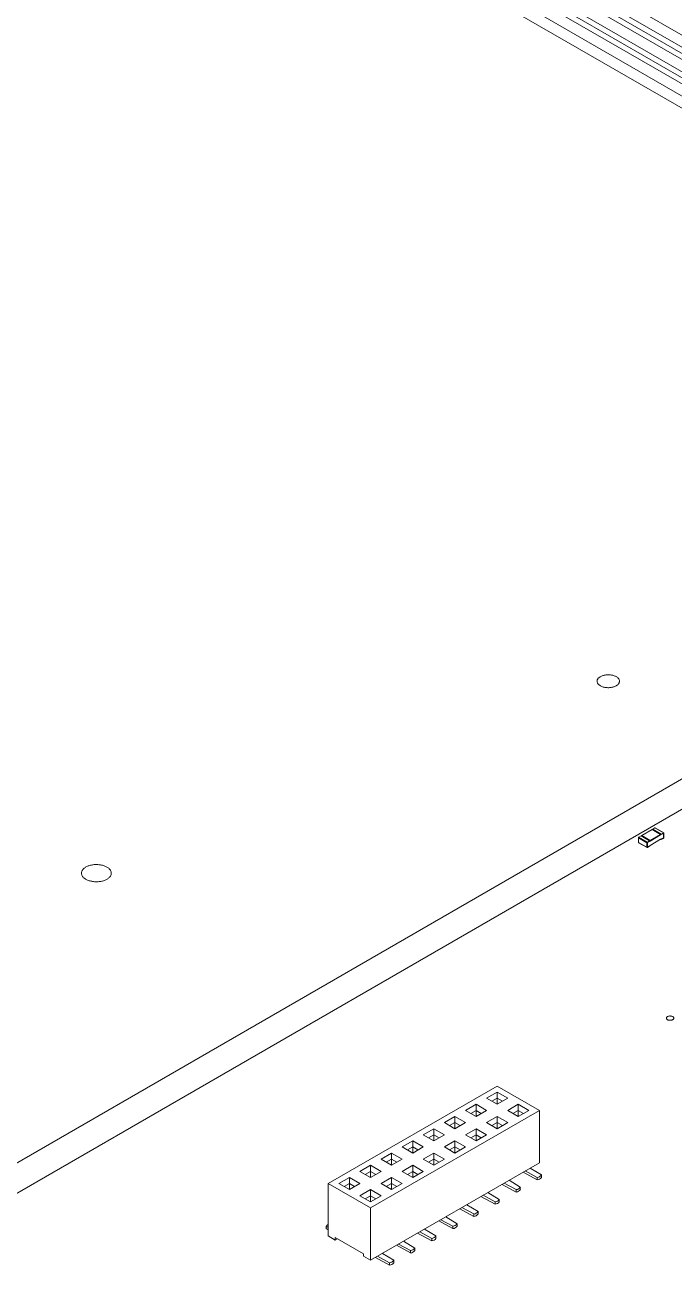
# Model space of a CAD drawing. Header units: millimetres. Extents: x 15 to 405, y 6 to 293.
# Drawn here: x 104.89 to 119.39, y 66.29 to 93.99 of the extents above; entities that cross this region are included whole.
import ezdxf

# ---------------------------------------------------------------- set-up
doc = ezdxf.new("R2010")
doc.units = ezdxf.units.MM

msp = doc.modelspace()

# ---------------------------------------------------------------- linework, layer by layer
at = {"color": 7, "linetype": 'Continuous', "lineweight": 18}
for p, q in [((133.59, 85.386), (90.457, 110.286)), ((133.826, 85.522), (90.692, 110.422)), ((133.119, 85.113), (89.985, 110.014)), ((133.355, 85.25), (90.221, 110.15)), ((133.59, 85.249), (90.457, 110.15)), ((132.647, 84.841), (89.514, 109.742)), ((132.883, 84.977), (89.75, 109.878)), ((133.119, 84.977), (89.985, 109.878)), ((132.53, 84.637), (89.396, 109.538)), ((104.01, 68.173), (132.53, 84.637)), ((104.245, 67.629), (132.294, 83.821)), ((118.898, 76.019), (118.662, 75.883)), ((119.086, 75.91), (118.85, 75.774)), ((119.086, 75.898), (118.85, 75.762)), ((118.898, 76.019), (119.086, 75.91)), ((118.958, 76.054), (118.908, 76.025)), ((118.908, 76.025), (119.097, 75.916)), ((118.958, 76.054), (119.146, 75.945)), ((119.154, 75.946), (118.965, 76.054)), ((119.146, 75.933), (119.086, 75.898)), ((119.086, 75.898), (119.086, 75.91)), ((119.146, 75.945), (119.097, 75.916)), ((119.146, 75.835), (119.146, 75.933)), ((119.157, 75.841), (119.157, 75.939)), ((118.591, 75.83), (118.78, 75.721)), ((118.591, 75.732), (118.591, 75.83)), ((118.591, 75.732), (118.78, 75.623)), ((118.594, 75.725), (118.783, 75.616)), ((118.651, 75.877), (118.602, 75.848)), ((118.602, 75.848), (118.79, 75.739)), ((118.651, 75.877), (118.84, 75.768)), ((118.847, 75.769), (118.659, 75.877)), ((118.662, 75.883), (118.85, 75.774)), ((118.662, 75.876), (118.662, 75.883)), ((118.78, 75.623), (118.78, 75.721)), ((118.84, 75.768), (118.79, 75.739)), ((118.85, 75.762), (118.79, 75.727)), ((118.79, 75.629), (118.79, 75.727)), ((118.85, 75.664), (118.79, 75.629)), ((118.84, 75.645), (118.79, 75.617)), ((119.086, 75.8), (118.85, 75.664)), ((118.85, 75.762), (118.85, 75.774)), ((119.082, 75.797), (119.089, 75.793)), ((119.146, 75.835), (119.086, 75.8)), ((119.146, 75.822), (119.097, 75.794)), ((115.434, 70.291), (111.663, 68.114)), ((115.434, 70.155), (115.198, 70.019)), ((116.377, 69.747), (115.434, 70.291)), ((115.67, 70.019), (115.434, 70.155)), ((115.434, 70.155), (115.434, 70.019)), ((114.963, 69.883), (114.727, 69.747)), ((115.198, 69.747), (114.963, 69.883)), ((114.963, 69.883), (114.963, 69.747)), ((115.198, 70.019), (115.434, 69.883)), ((115.434, 70.019), (115.316, 69.951)), ((115.434, 69.883), (115.67, 70.019)), ((115.552, 69.951), (115.434, 70.019)), ((115.434, 70.019), (115.434, 69.883)), ((115.905, 69.883), (115.67, 69.747)), ((116.141, 69.747), (115.905, 69.883)), ((115.905, 69.883), (115.905, 69.747)), ((112.605, 67.57), (116.377, 69.747)), ((114.491, 69.611), (114.255, 69.475)), ((114.727, 69.475), (114.491, 69.611)), ((114.491, 69.611), (114.491, 69.475)), ((114.727, 69.747), (114.963, 69.611)), ((114.963, 69.747), (114.845, 69.679)), ((114.963, 69.611), (115.198, 69.747)), ((115.08, 69.679), (114.963, 69.747)), ((114.963, 69.747), (114.963, 69.611)), ((115.434, 69.611), (115.198, 69.475)), ((115.67, 69.475), (115.434, 69.611)), ((115.434, 69.611), (115.434, 69.475)), ((115.67, 69.747), (115.905, 69.611)), ((115.905, 69.747), (115.787, 69.679)), ((115.905, 69.611), (116.141, 69.747)), ((116.023, 69.679), (115.905, 69.747)), ((115.905, 69.747), (115.905, 69.611)), ((116.377, 68.577), (116.377, 69.747)), ((114.02, 69.339), (113.784, 69.203)), ((114.255, 69.203), (114.02, 69.339)), ((114.02, 69.339), (114.02, 69.203)), ((114.255, 69.475), (114.491, 69.339)), ((114.491, 69.475), (114.373, 69.407)), ((114.491, 69.339), (114.727, 69.475)), ((114.609, 69.407), (114.491, 69.475)), ((114.491, 69.475), (114.491, 69.339)), ((114.963, 69.339), (114.727, 69.203)), ((115.198, 69.203), (114.963, 69.339)), ((114.963, 69.339), (114.963, 69.203)), ((115.198, 69.475), (115.434, 69.339)), ((115.434, 69.475), (115.316, 69.407)), ((115.434, 69.339), (115.67, 69.475)), ((115.552, 69.407), (115.434, 69.475)), ((115.434, 69.475), (115.434, 69.339)), ((113.548, 69.067), (113.313, 68.931)), ((113.784, 68.931), (113.548, 69.067)), ((113.548, 69.067), (113.548, 68.931)), ((113.784, 69.203), (114.02, 69.067)), ((114.02, 69.203), (113.902, 69.135)), ((114.02, 69.067), (114.255, 69.203)), ((114.138, 69.135), (114.02, 69.203)), ((114.02, 69.203), (114.02, 69.067)), ((114.491, 69.067), (114.255, 68.931)), ((114.727, 68.931), (114.491, 69.067)), ((114.491, 69.067), (114.491, 68.931)), ((114.727, 69.203), (114.963, 69.067)), ((114.963, 69.203), (114.845, 69.135)), ((114.963, 69.067), (115.198, 69.203)), ((115.08, 69.135), (114.963, 69.203)), ((114.963, 69.203), (114.963, 69.067)), ((113.077, 68.795), (112.841, 68.658)), ((113.313, 68.658), (113.077, 68.795)), ((113.077, 68.795), (113.077, 68.658)), ((113.313, 68.931), (113.548, 68.795)), ((113.548, 68.931), (113.43, 68.863)), ((113.548, 68.795), (113.784, 68.931)), ((113.666, 68.863), (113.548, 68.931)), ((113.548, 68.931), (113.548, 68.795)), ((114.02, 68.795), (113.784, 68.658)), ((114.255, 68.658), (114.02, 68.795)), ((114.02, 68.795), (114.02, 68.658)), ((114.255, 68.931), (114.491, 68.795)), ((114.491, 68.931), (114.373, 68.863)), ((114.491, 68.795), (114.727, 68.931)), ((114.609, 68.863), (114.491, 68.931)), ((114.491, 68.931), (114.491, 68.795)), ((112.605, 68.522), (112.37, 68.386)), ((112.605, 66.4), (116.377, 68.577)), ((112.841, 68.386), (112.605, 68.522)), ((112.605, 68.522), (112.605, 68.386)), ((112.841, 68.658), (113.077, 68.522)), ((113.077, 68.658), (112.959, 68.59)), ((113.077, 68.522), (113.313, 68.658)), ((113.195, 68.59), (113.077, 68.658)), ((113.077, 68.658), (113.077, 68.522)), ((113.548, 68.522), (113.313, 68.386)), ((113.784, 68.386), (113.548, 68.522)), ((113.548, 68.522), (113.548, 68.386)), ((113.784, 68.658), (114.02, 68.522)), ((114.02, 68.658), (113.902, 68.59)), ((114.02, 68.522), (114.255, 68.658)), ((114.138, 68.59), (114.02, 68.658)), ((114.02, 68.658), (114.02, 68.522)), ((116.172, 68.458), (116.424, 68.305)), ((112.134, 68.25), (111.898, 68.114)), ((112.37, 68.114), (112.134, 68.25)), ((112.134, 68.25), (112.134, 68.114)), ((112.37, 68.386), (112.605, 68.25)), ((112.605, 68.386), (112.488, 68.318)), ((112.605, 68.25), (112.841, 68.386)), ((112.723, 68.318), (112.605, 68.386)), ((112.605, 68.386), (112.605, 68.25)), ((113.077, 68.25), (112.841, 68.114)), ((113.313, 68.114), (113.077, 68.25)), ((113.077, 68.25), (113.077, 68.114)), ((113.313, 68.386), (113.548, 68.25)), ((113.548, 68.386), (113.43, 68.318)), ((113.548, 68.25), (113.784, 68.386)), ((113.666, 68.318), (113.548, 68.386)), ((113.548, 68.386), (113.548, 68.25)), ((115.7, 68.186), (115.952, 68.032)), ((116.33, 68.196), (116.015, 68.368)), ((116.33, 68.25), (116.063, 68.396)), ((116.33, 68.196), (116.33, 68.25)), ((116.424, 68.25), (116.424, 68.305)), ((111.663, 68.114), (112.605, 67.57)), ((111.663, 66.944), (111.663, 68.114)), ((111.898, 68.114), (112.134, 67.978)), ((112.134, 68.114), (112.016, 68.046)), ((112.134, 67.978), (112.37, 68.114)), ((112.252, 68.046), (112.134, 68.114)), ((112.134, 68.114), (112.134, 67.978)), ((112.605, 67.978), (112.37, 67.842)), ((112.841, 67.842), (112.605, 67.978)), ((112.605, 67.978), (112.605, 67.842)), ((112.841, 68.114), (113.077, 67.978)), ((113.077, 68.114), (112.959, 68.046)), ((113.077, 67.978), (113.313, 68.114)), ((113.195, 68.046), (113.077, 68.114)), ((113.077, 68.114), (113.077, 67.978)), ((115.229, 67.914), (115.481, 67.76)), ((115.858, 67.924), (115.543, 68.096)), ((115.858, 67.978), (115.592, 68.123)), ((115.858, 67.924), (115.858, 67.978)), ((115.952, 67.978), (115.952, 68.032)), ((112.37, 67.842), (112.605, 67.706)), ((112.605, 67.842), (112.488, 67.774)), ((112.605, 67.706), (112.841, 67.842)), ((112.723, 67.774), (112.605, 67.842)), ((112.605, 67.842), (112.605, 67.706)), ((114.758, 67.642), (115.01, 67.488)), ((115.387, 67.651), (115.072, 67.823)), ((115.387, 67.706), (115.12, 67.851)), ((115.387, 67.651), (115.387, 67.706)), ((115.481, 67.706), (115.481, 67.76)), ((112.605, 66.4), (112.605, 67.57)), ((114.444, 67.162), (114.177, 67.307)), ((114.286, 67.37), (114.538, 67.216)), ((114.915, 67.379), (114.6, 67.551)), ((114.915, 67.434), (114.649, 67.579)), ((114.915, 67.379), (114.915, 67.434)), ((115.01, 67.434), (115.01, 67.488)), ((111.663, 67.133), (111.616, 67.162)), ((111.616, 67.107), (111.616, 67.162)), ((111.663, 67.078), (111.616, 67.107)), ((113.973, 66.889), (113.706, 67.035)), ((113.815, 67.098), (114.067, 66.944)), ((114.444, 67.107), (114.129, 67.279)), ((114.444, 67.107), (114.444, 67.162)), ((114.538, 67.162), (114.538, 67.216)), ((111.663, 66.944), (111.82, 66.853)), ((111.82, 66.908), (112.448, 66.545)), ((111.82, 66.853), (111.82, 66.908)), ((111.867, 66.88), (111.82, 66.853)), ((113.501, 66.617), (113.235, 66.763)), ((113.343, 66.826), (113.595, 66.672)), ((113.973, 66.835), (113.658, 67.007)), ((113.973, 66.835), (113.973, 66.889)), ((114.067, 66.889), (114.067, 66.944)), ((112.448, 66.49), (112.448, 66.545)), ((112.448, 66.49), (112.605, 66.4)), ((113.03, 66.345), (112.763, 66.491)), ((112.872, 66.553), (113.124, 66.4)), ((113.501, 66.563), (113.186, 66.735)), ((113.501, 66.563), (113.501, 66.617)), ((113.595, 66.617), (113.595, 66.672)), ((113.03, 66.291), (112.715, 66.463)), ((113.03, 66.291), (113.03, 66.345)), ((113.124, 66.345), (113.124, 66.4))]:
    msp.add_line(p, q, dxfattribs=at)
at = {"color": 7, "linetype": 'Continuous', "lineweight": 18, "flags": 128}
for points in [[(118.093, 79.433), (118.08, 79.44), (118.066, 79.446), (118.051, 79.452), (118.035, 79.457), (118.019, 79.462), (118.002, 79.466), (117.985, 79.469), (117.968, 79.472), (117.95, 79.474), (117.932, 79.475), (117.914, 79.475), (117.896, 79.474), (117.878, 79.473), (117.86, 79.471), (117.843, 79.468), (117.826, 79.465), (117.809, 79.461), (117.793, 79.456), (117.778, 79.451), (117.763, 79.445), (117.749, 79.438), (117.736, 79.431), (117.724, 79.423), (117.713, 79.415), (117.703, 79.406), (117.694, 79.397), (117.686, 79.388), (117.68, 79.378), (117.675, 79.368), (117.671, 79.358), (117.668, 79.347), (117.666, 79.337), (117.666, 79.327), (117.667, 79.316), (117.67, 79.306), (117.673, 79.296), (117.678, 79.286), (117.685, 79.276), (117.692, 79.266), (117.701, 79.257), (117.71, 79.248), (117.721, 79.24), (117.733, 79.232), (117.746, 79.225), (117.759, 79.218), (117.774, 79.212), (117.789, 79.206), (117.805, 79.201), (117.821, 79.197), (117.838, 79.193), (117.856, 79.19), (117.873, 79.188), (117.891, 79.187), (117.909, 79.186), (117.927, 79.186), (117.945, 79.187), (117.963, 79.189), (117.981, 79.191), (117.998, 79.194), (118.015, 79.198), (118.031, 79.202), (118.047, 79.208), (118.062, 79.213), (118.076, 79.22), (118.09, 79.227), (118.102, 79.234), (118.114, 79.242), (118.124, 79.251), (118.134, 79.259), (118.142, 79.269), (118.149, 79.278), (118.155, 79.288), (118.16, 79.298), (118.163, 79.308), (118.165, 79.319), (118.166, 79.329), (118.166, 79.34), (118.164, 79.35), (118.161, 79.36), (118.156, 79.37), (118.151, 79.38), (118.144, 79.39), (118.136, 79.399), (118.127, 79.408), (118.116, 79.417), (118.105, 79.425), (118.093, 79.433)], [(106.72, 75.18), (106.705, 75.189), (106.689, 75.196), (106.672, 75.203), (106.655, 75.21), (106.637, 75.216), (106.618, 75.221), (106.599, 75.225), (106.579, 75.229), (106.559, 75.232), (106.539, 75.234), (106.518, 75.236), (106.497, 75.237), (106.477, 75.237), (106.456, 75.236), (106.435, 75.235), (106.415, 75.233), (106.395, 75.23), (106.375, 75.226), (106.356, 75.222), (106.337, 75.217), (106.319, 75.211), (106.301, 75.205), (106.284, 75.198), (106.268, 75.191), (106.252, 75.183), (106.238, 75.174), (106.225, 75.165), (106.212, 75.155), (106.201, 75.145), (106.19, 75.135), (106.181, 75.124), (106.173, 75.113), (106.166, 75.102), (106.161, 75.09), (106.156, 75.079), (106.153, 75.067), (106.152, 75.055), (106.151, 75.043), (106.152, 75.031), (106.154, 75.019), (106.157, 75.007), (106.162, 74.996), (106.168, 74.984), (106.175, 74.973), (106.183, 74.962), (106.193, 74.951), (106.203, 74.941), (106.215, 74.931), (106.228, 74.922), (106.242, 74.913), (106.256, 74.904), (106.272, 74.896), (106.288, 74.889), (106.305, 74.882), (106.323, 74.876), (106.342, 74.871), (106.361, 74.866), (106.38, 74.862), (106.4, 74.858), (106.42, 74.856), (106.441, 74.854), (106.461, 74.852), (106.482, 74.852), (106.503, 74.852), (106.523, 74.853), (106.544, 74.855), (106.564, 74.858), (106.584, 74.861), (106.604, 74.865), (106.623, 74.869), (106.641, 74.875), (106.659, 74.881), (106.677, 74.887), (106.693, 74.894), (106.709, 74.902), (106.724, 74.91), (106.738, 74.919), (106.751, 74.929), (106.763, 74.938), (106.774, 74.949), (106.783, 74.959), (106.792, 74.97), (106.799, 74.981), (106.806, 74.993), (106.811, 75.004), (106.814, 75.016), (106.817, 75.028), (106.818, 75.04), (106.818, 75.052), (106.816, 75.064), (106.813, 75.076), (106.809, 75.087), (106.804, 75.099), (106.798, 75.11), (106.79, 75.121), (106.781, 75.132), (106.771, 75.143), (106.76, 75.153), (106.748, 75.163), (106.734, 75.172), (106.72, 75.18)], [(119.237, 71.773), (119.23, 71.777), (119.224, 71.782), (119.22, 71.788), (119.216, 71.793), (119.214, 71.799), (119.213, 71.805), (119.213, 71.811), (119.215, 71.817), (119.218, 71.823), (119.222, 71.829), (119.227, 71.834), (119.234, 71.839), (119.241, 71.843), (119.249, 71.847), (119.258, 71.85), (119.268, 71.852), (119.278, 71.854), (119.288, 71.855), (119.299, 71.855), (119.309, 71.854), (119.319, 71.853), (119.329, 71.851), (119.339, 71.848), (119.347, 71.845), (119.355, 71.841), (119.362, 71.836), (119.368, 71.831), (119.373, 71.826), (119.376, 71.82), (119.378, 71.814), (119.379, 71.808), (119.379, 71.802), (119.377, 71.796), (119.375, 71.791), (119.37, 71.785), (119.365, 71.78), (119.359, 71.775), (119.351, 71.771), (119.343, 71.767), (119.334, 71.764), (119.324, 71.762), (119.314, 71.76), (119.304, 71.759), (119.293, 71.759), (119.283, 71.759), (119.273, 71.761), (119.263, 71.763), (119.254, 71.765), (119.245, 71.769), (119.237, 71.773)]]:
    msp.add_lwpolyline(points, dxfattribs=at)
at = {"color": 7, "linetype": 'Continuous', "lineweight": 18}
for centre, radius, start, end in [((118.92, 76.007), 0.0216, 121.9547, 151.1444), ((118.962, 76.047), 0.00754, 65.686, 125.6182), ((119.109, 75.897), 0.0231, 122.6055, 177.3945), ((119.15, 75.94), 0.00655, 350.786, 129.2033), ((118.614, 75.829), 0.0231, 122.6055, 177.3945), ((118.599, 75.731), 0.00755, 174.3796, 234.302), ((118.656, 75.871), 0.00754, 65.686, 125.6182), ((118.803, 75.72), 0.0231, 122.6055, 177.3945), ((118.786, 75.622), 0.00655, 170.786, 309.2033), ((118.844, 75.763), 0.00655, 350.786, 129.2033), ((118.827, 75.665), 0.0231, 302.6055, 357.3945), ((119.093, 75.799), 0.00655, 170.786, 309.2033), ((119.134, 75.842), 0.0231, 302.6055, 357.3945), ((116.318, 68.379), 0.13, 275.2072, 324.7874), ((116.318, 68.325), 0.13, 275.2072, 324.7874), ((115.846, 68.107), 0.13, 275.2072, 324.7874), ((115.846, 68.053), 0.13, 275.2072, 324.7874), ((115.375, 67.835), 0.13, 275.2072, 324.7874), ((115.375, 67.781), 0.13, 275.2072, 324.7874), ((114.904, 67.563), 0.13, 275.2072, 324.7874), ((114.904, 67.509), 0.13, 275.2072, 324.7874), ((111.703, 67.107), 0.103, 112.9167, 147.8559), ((114.432, 67.291), 0.13, 275.2072, 324.7874), ((114.432, 67.236), 0.13, 275.2072, 324.7874), ((113.961, 67.019), 0.13, 275.2072, 324.7874), ((113.961, 66.964), 0.13, 275.2072, 324.7874), ((113.489, 66.747), 0.13, 275.2072, 324.7874), ((113.489, 66.692), 0.13, 275.2072, 324.7874), ((113.018, 66.474), 0.13, 275.2072, 324.7874), ((113.018, 66.42), 0.13, 275.2072, 324.7874)]:
    msp.add_arc(centre, radius, start, end, dxfattribs=at)

doc.saveas('drawing.dxf')
